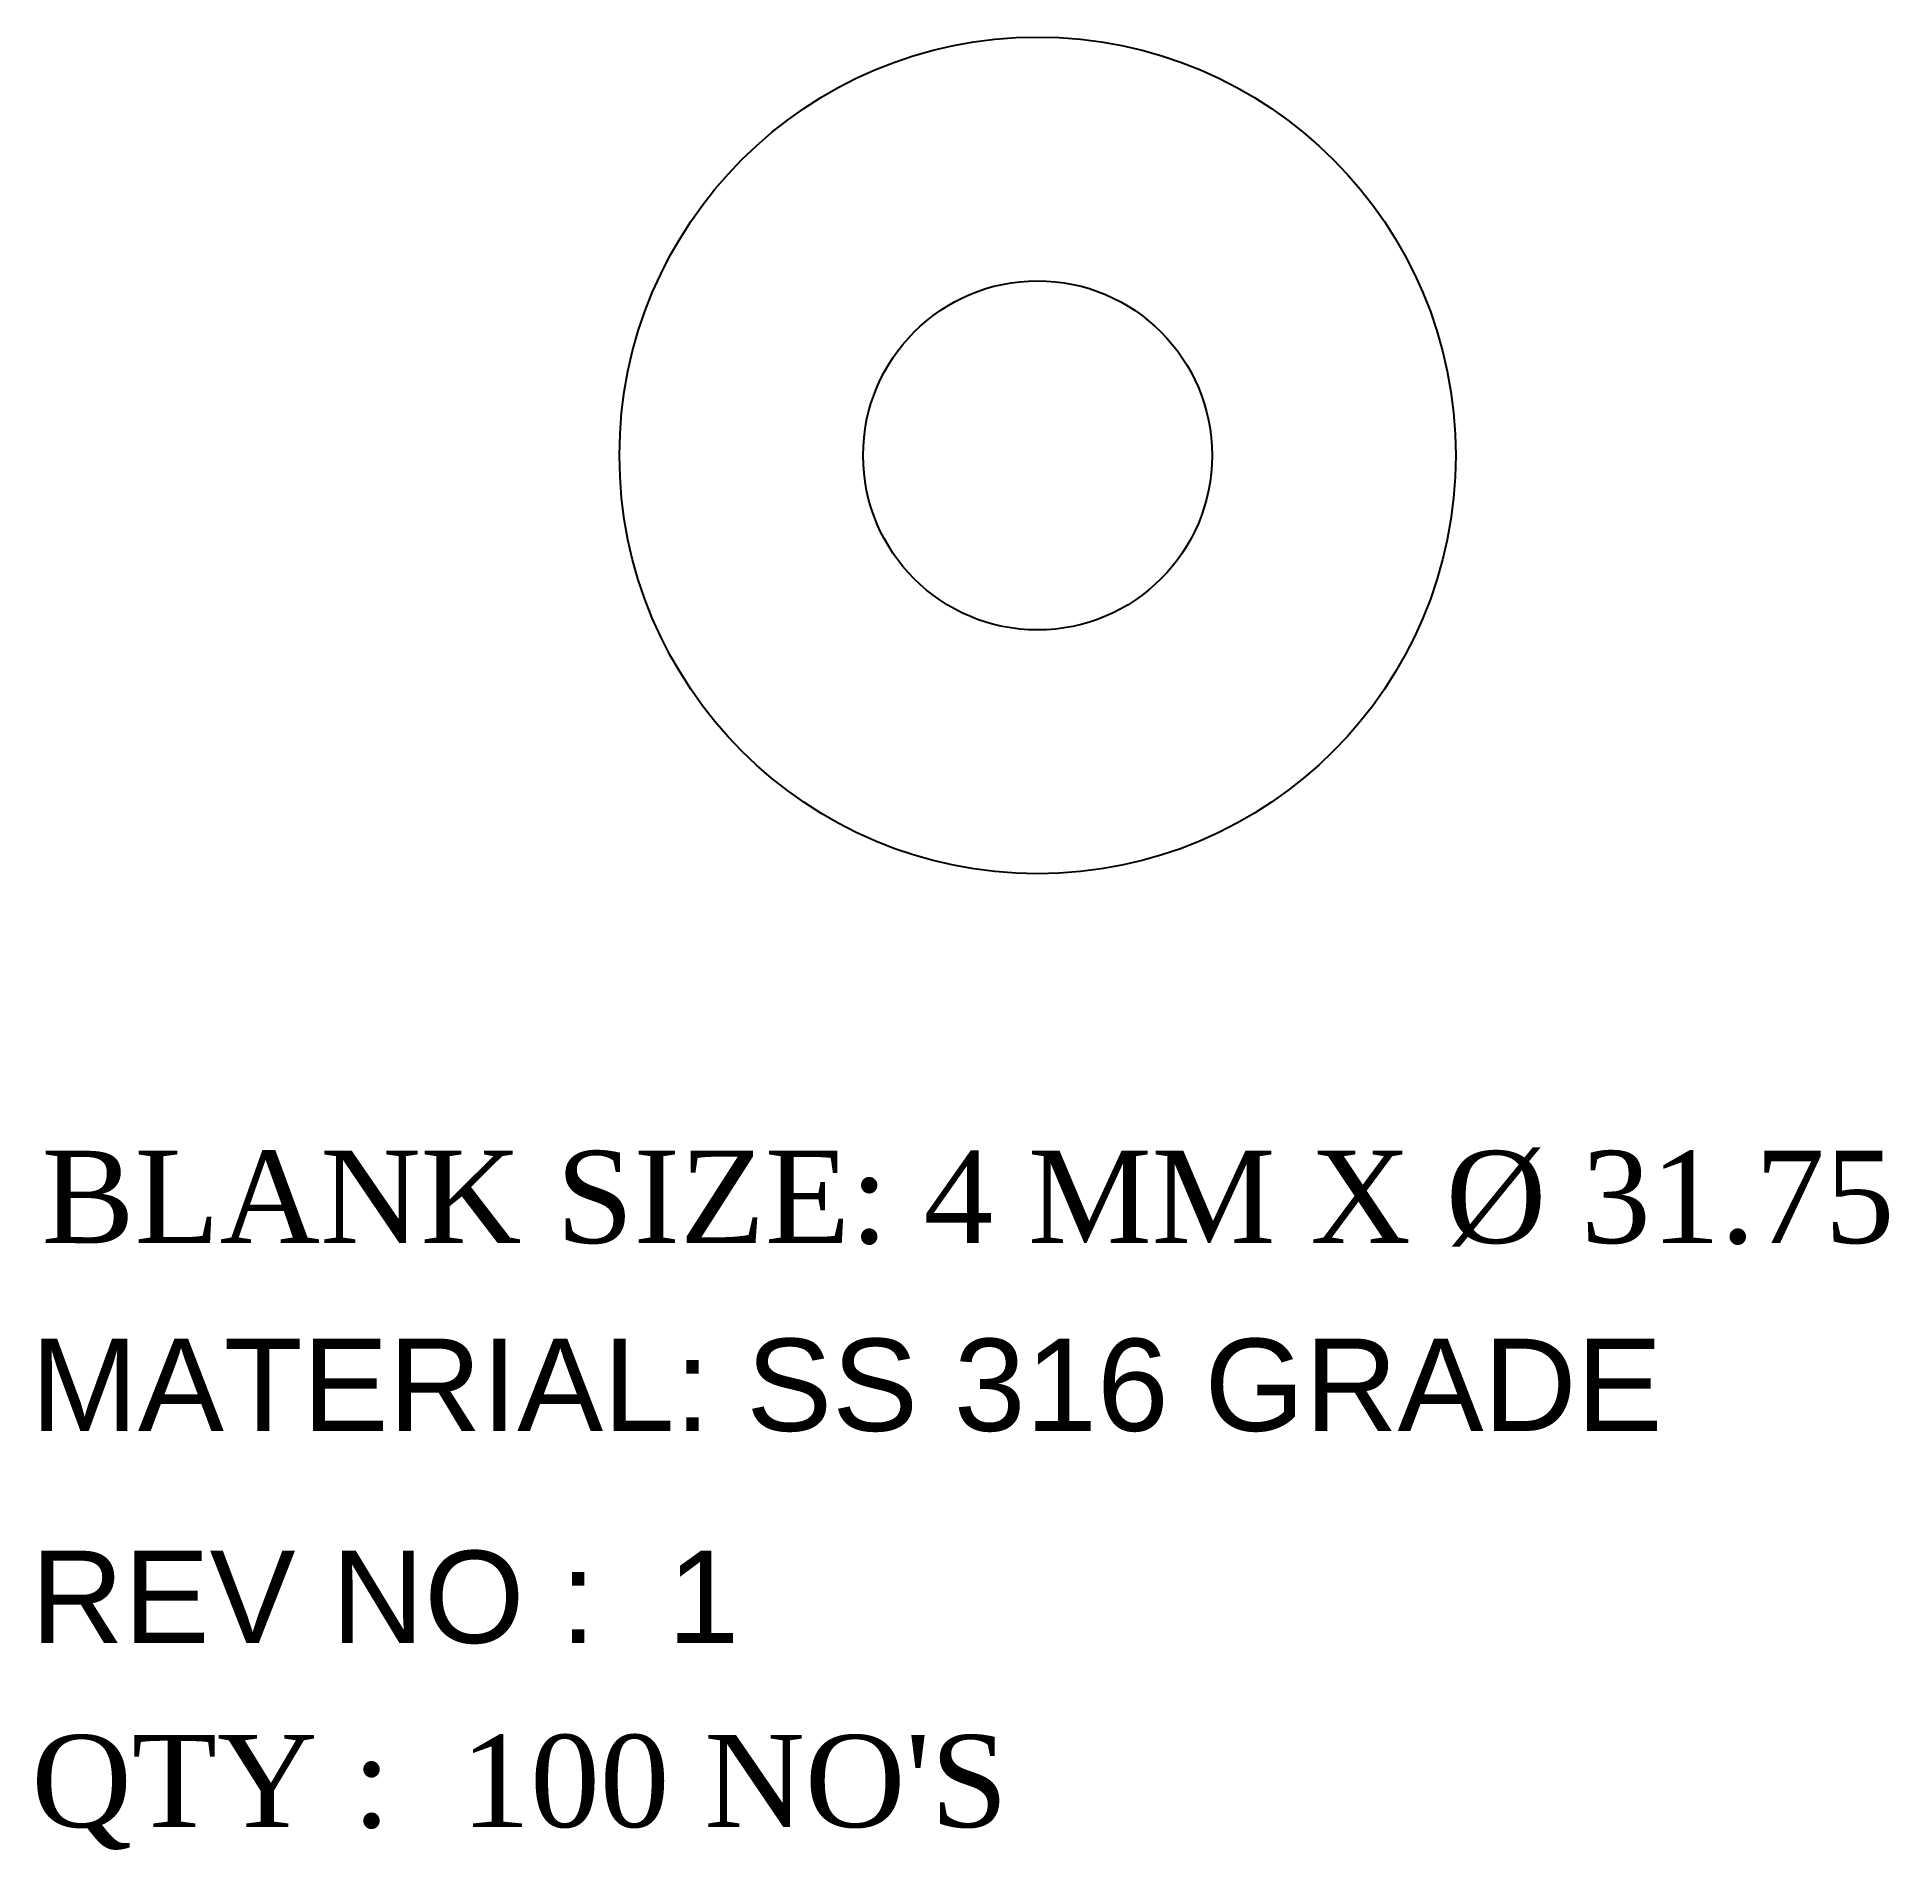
# Model space of a CAD drawing. Extents: x 2262.3 to 2332.6, y 326.4 to 395.2.
import ezdxf

# ---------------------------------------------------------------- set-up
doc = ezdxf.new("R2010")
doc.units = 0
doc.header["$MEASUREMENT"] = 0
doc.layers.add('LaserCutting', color=3, linetype='CONTINUOUS')
doc.styles.get("Standard").update_dxf_attribs({"font": 'verdana.TTF'})

msp = doc.modelspace()

# ---------------------------------------------------------------- linework, layer by layer
at = {"layer": 'LaserCutting', "linetype": 'CONTINUOUS'}
for radius in [15.875, 6.625]:
    msp.add_circle((2300.293, 379.281), radius, dxfattribs=at)

# ---------------------------------------------------------------- texts
at = {"layer": 'LaserCutting', "linetype": 'CONTINUOUS', "char_height": 3.5, "attachment_point": 1}
for s, insert, width in [('{\\fTimes New Roman|b0|i0|c0|p18;BLANK SIZE: 4 MM X %%C 31.75 }', (2262.482, 352.893), 148.40645), ('{\\fArial|b0|i0|c0|p34;MATERIAL: SS 316 GRADE }', (2262.067, 345.762), 86.96633), ('{\\fArial|b0|i0|c0|p34;REV NO :  1}', (2262.067, 337.715), 34.55283), ("{\\fTimes New Roman|b0|i0|c0|p18;QTY :  100 NO'S}", (2262.089, 330.727), 56.11651)]:
    msp.add_mtext(s, dxfattribs=dict(at, insert=insert, width=width))

doc.saveas('drawing.dxf')
